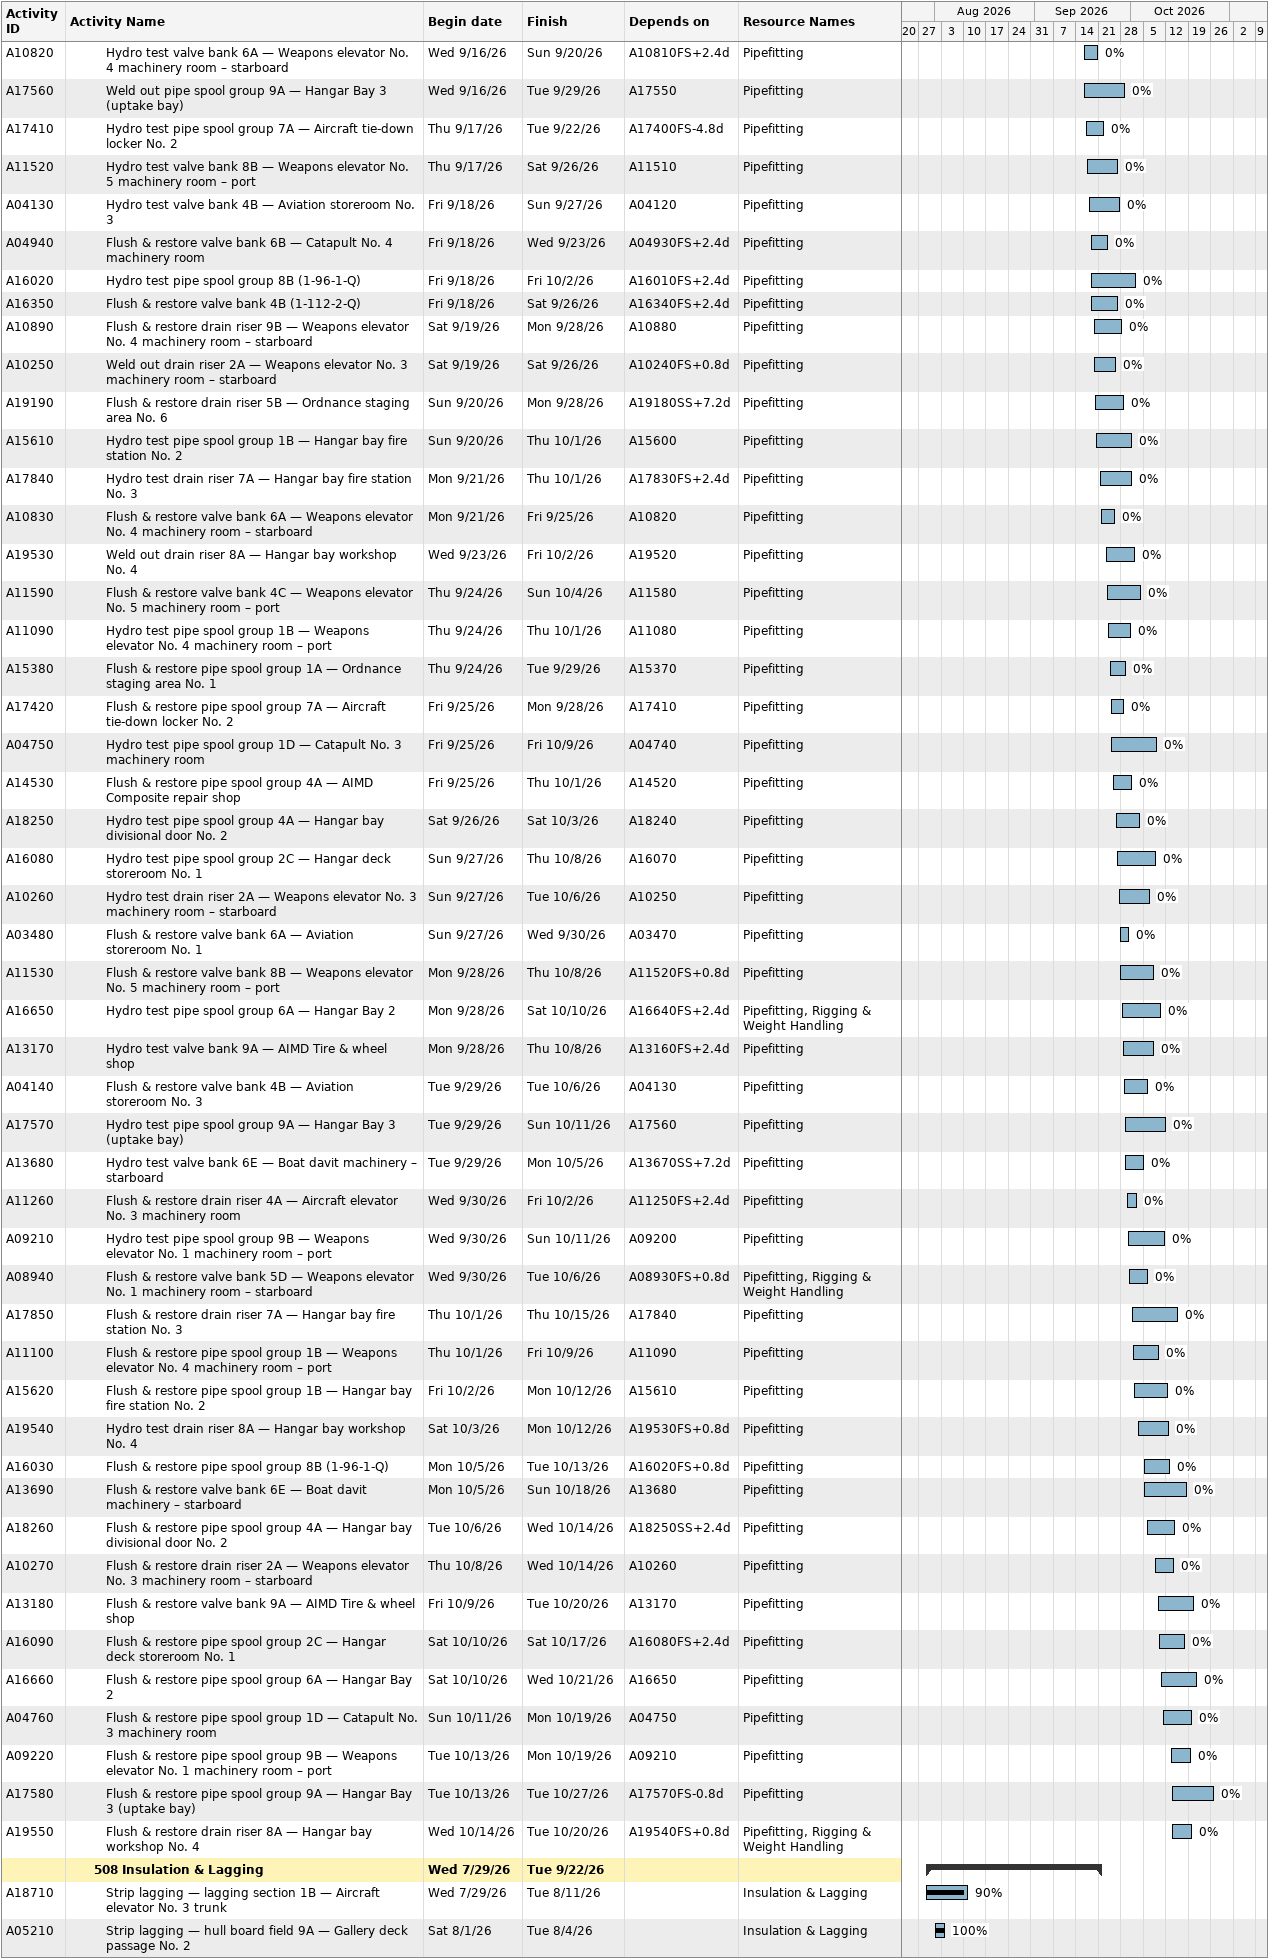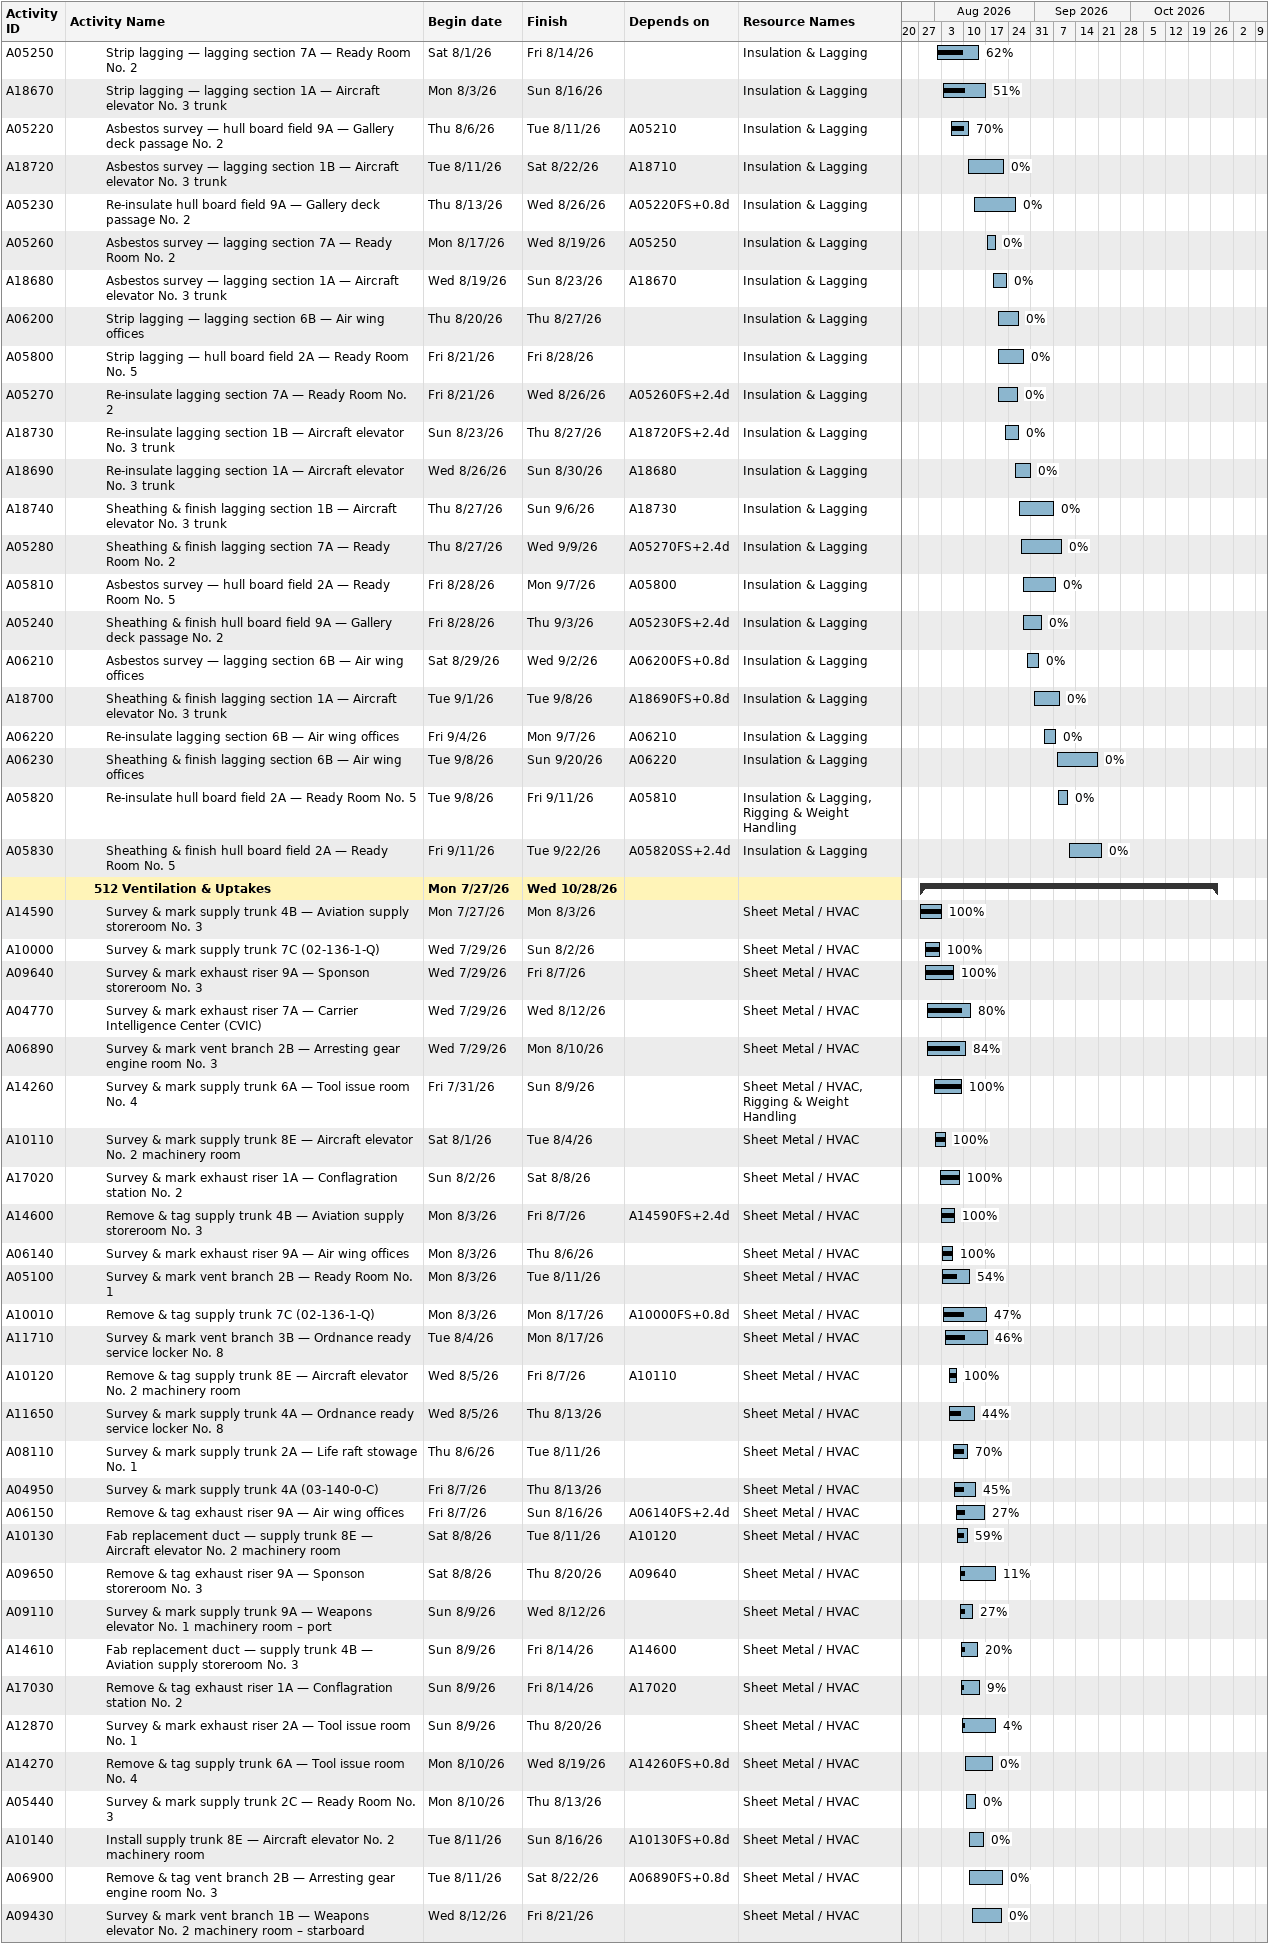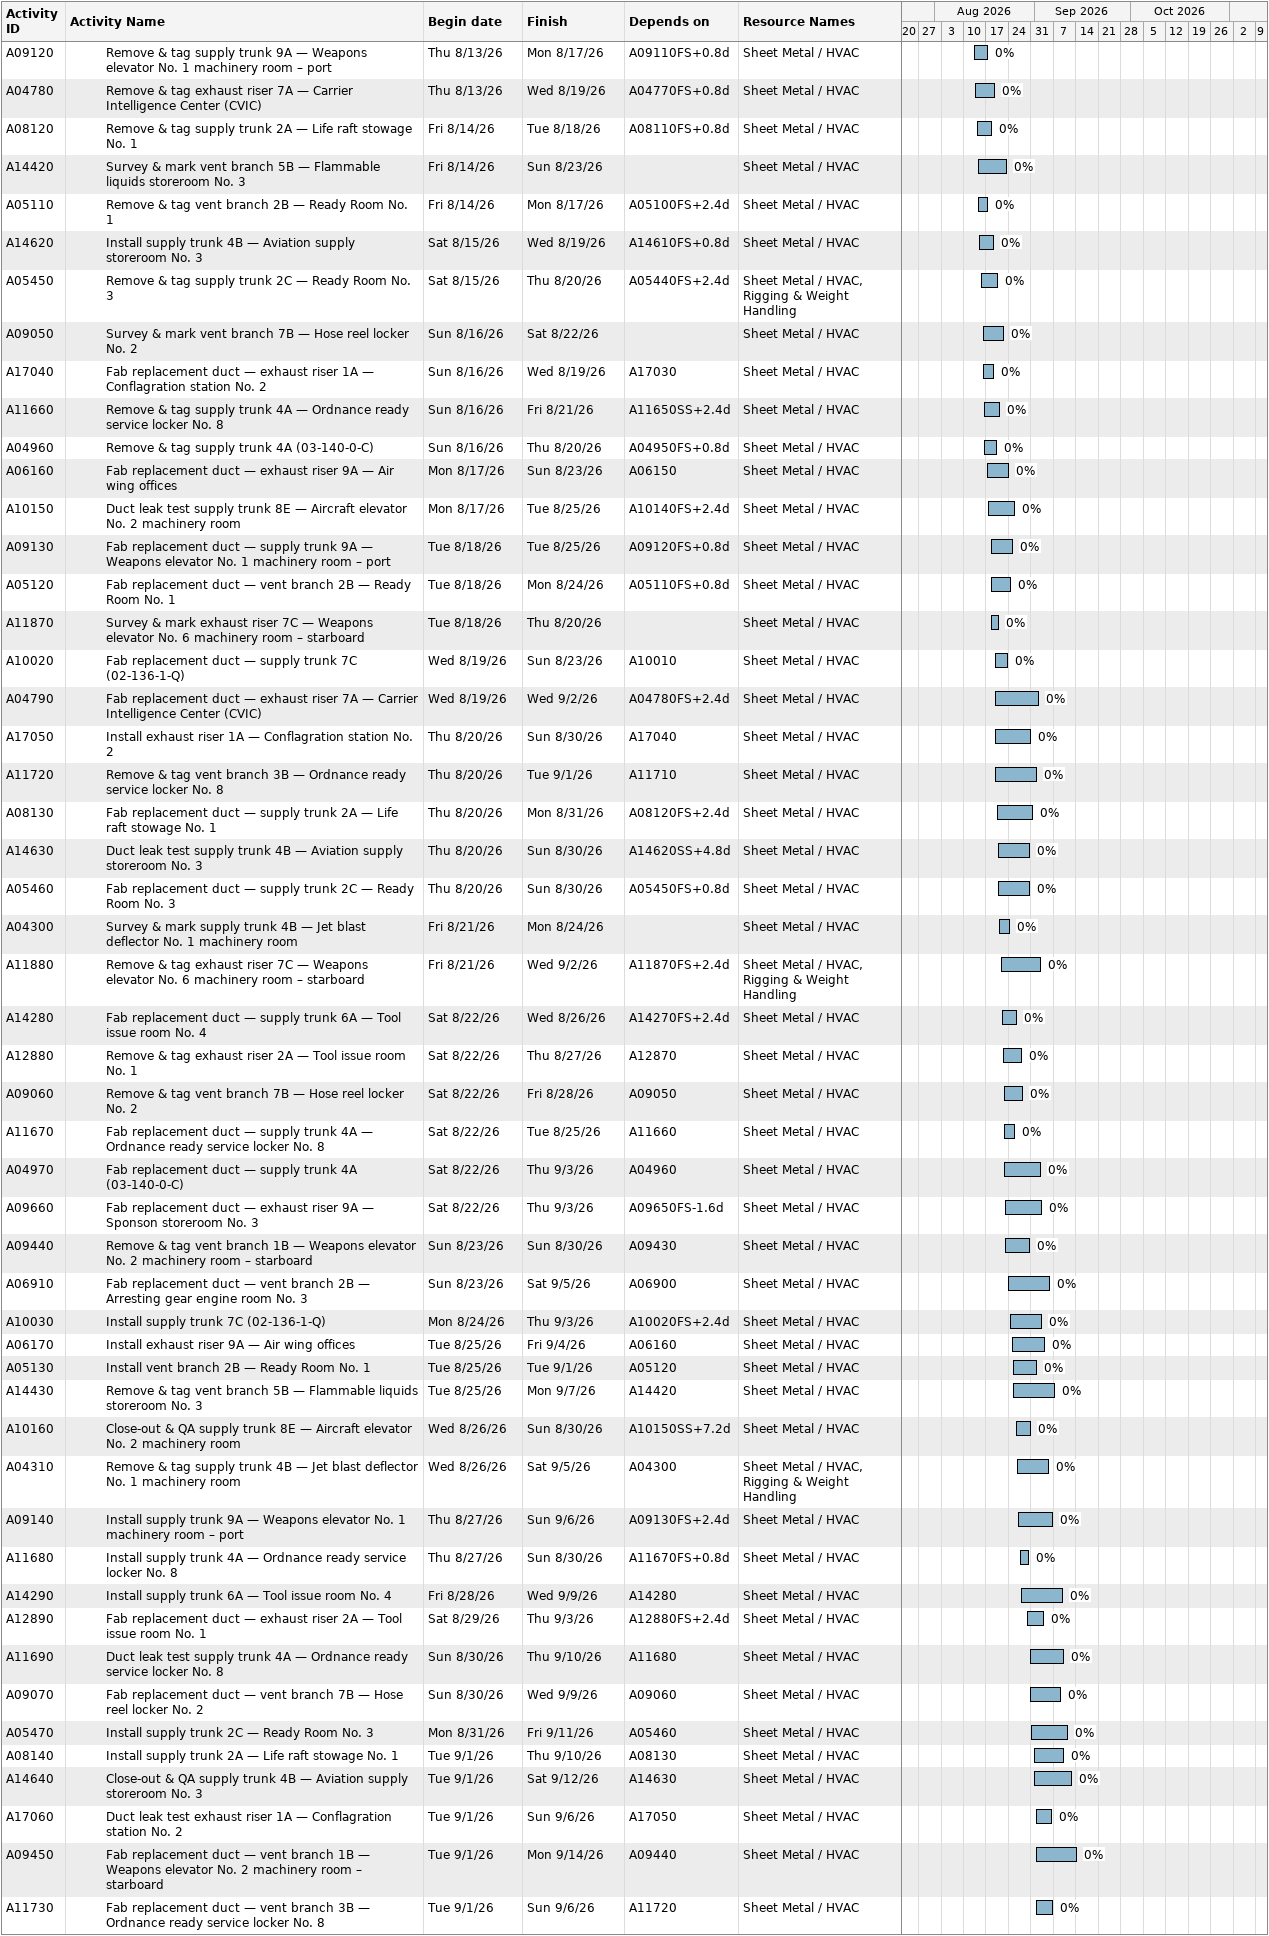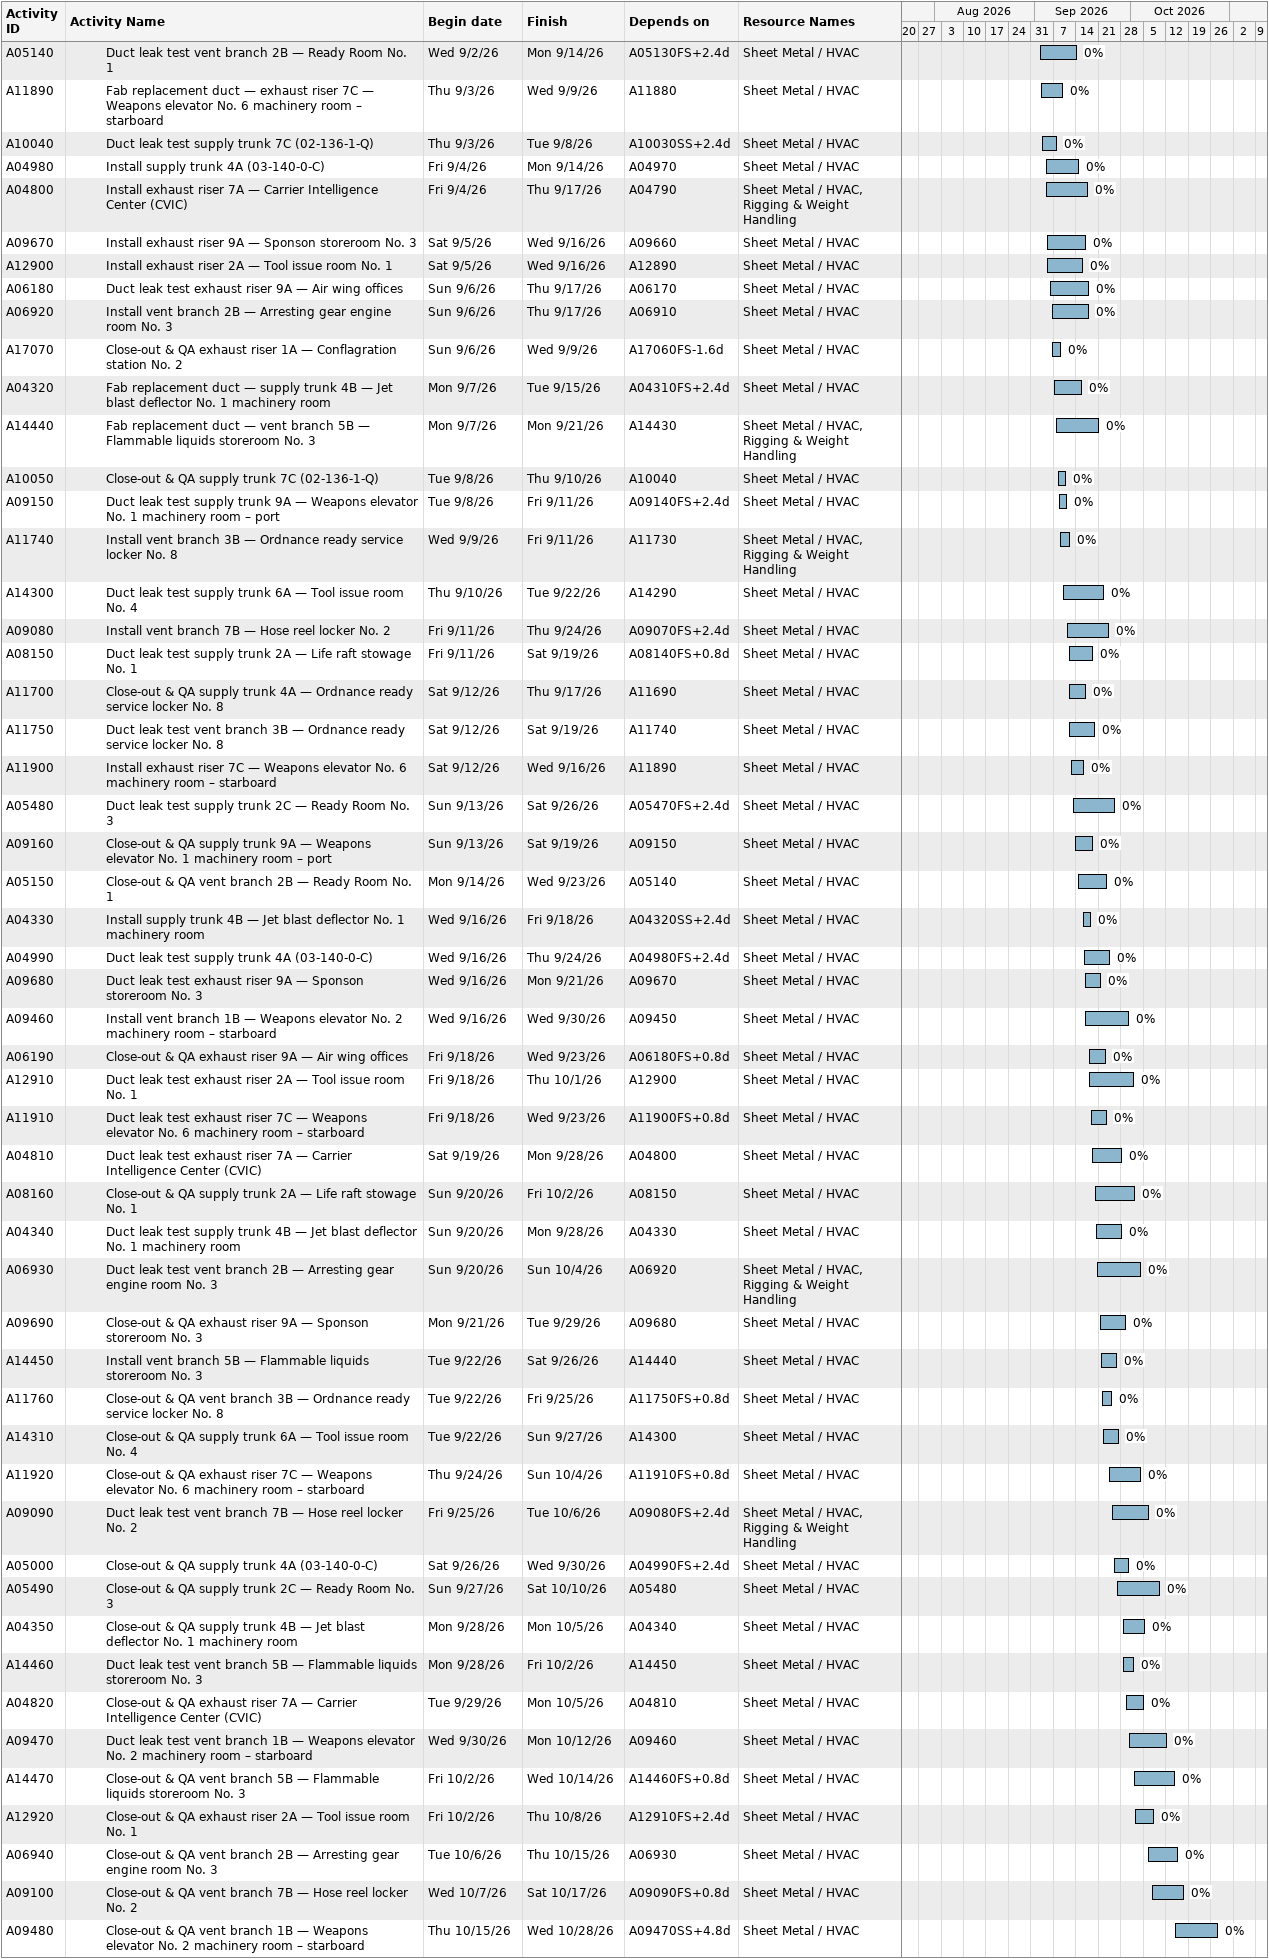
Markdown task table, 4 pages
| ID | Level | Task | Start | Finish | Predecessors | Resources | % complete |
|---|---|---|---|---|---|---|---|
| A10820 | 4 | Hydro test valve bank 6A — Weapons elevator No. 4 machinery room – starboard | 2026-09-16 | 2026-09-20 | A10810FS+2.4d | Pipefitting | 0 |
| A17560 | 4 | Weld out pipe spool group 9A — Hangar Bay 3 (uptake bay) | 2026-09-16 | 2026-09-29 | A17550 | Pipefitting | 0 |
| A17410 | 4 | Hydro test pipe spool group 7A — Aircraft tie-down locker No. 2 | 2026-09-17 | 2026-09-22 | A17400FS-4.8d | Pipefitting | 0 |
| A11520 | 4 | Hydro test valve bank 8B — Weapons elevator No. 5 machinery room – port | 2026-09-17 | 2026-09-26 | A11510 | Pipefitting | 0 |
| A04130 | 4 | Hydro test valve bank 4B — Aviation storeroom No. 3 | 2026-09-18 | 2026-09-27 | A04120 | Pipefitting | 0 |
| A04940 | 4 | Flush & restore valve bank 6B — Catapult No. 4 machinery room | 2026-09-18 | 2026-09-23 | A04930FS+2.4d | Pipefitting | 0 |
| A16020 | 4 | Hydro test pipe spool group 8B (1-96-1-Q) | 2026-09-18 | 2026-10-02 | A16010FS+2.4d | Pipefitting | 0 |
| A16350 | 4 | Flush & restore valve bank 4B (1-112-2-Q) | 2026-09-18 | 2026-09-26 | A16340FS+2.4d | Pipefitting | 0 |
| A10890 | 4 | Flush & restore drain riser 9B — Weapons elevator No. 4 machinery room – starboard | 2026-09-19 | 2026-09-28 | A10880 | Pipefitting | 0 |
| A10250 | 4 | Weld out drain riser 2A — Weapons elevator No. 3 machinery room – starboard | 2026-09-19 | 2026-09-26 | A10240FS+0.8d | Pipefitting | 0 |
| A19190 | 4 | Flush & restore drain riser 5B — Ordnance staging area No. 6 | 2026-09-20 | 2026-09-28 | A19180SS+7.2d | Pipefitting | 0 |
| A15610 | 4 | Hydro test pipe spool group 1B — Hangar bay fire station No. 2 | 2026-09-20 | 2026-10-01 | A15600 | Pipefitting | 0 |
| A17840 | 4 | Hydro test drain riser 7A — Hangar bay fire station No. 3 | 2026-09-21 | 2026-10-01 | A17830FS+2.4d | Pipefitting | 0 |
| A10830 | 4 | Flush & restore valve bank 6A — Weapons elevator No. 4 machinery room – starboard | 2026-09-21 | 2026-09-25 | A10820 | Pipefitting | 0 |
| A19530 | 4 | Weld out drain riser 8A — Hangar bay workshop No. 4 | 2026-09-23 | 2026-10-02 | A19520 | Pipefitting | 0 |
| A11590 | 4 | Flush & restore valve bank 4C — Weapons elevator No. 5 machinery room – port | 2026-09-24 | 2026-10-04 | A11580 | Pipefitting | 0 |
| A11090 | 4 | Hydro test pipe spool group 1B — Weapons elevator No. 4 machinery room – port | 2026-09-24 | 2026-10-01 | A11080 | Pipefitting | 0 |
| A15380 | 4 | Flush & restore pipe spool group 1A — Ordnance staging area No. 1 | 2026-09-24 | 2026-09-29 | A15370 | Pipefitting | 0 |
| A17420 | 4 | Flush & restore pipe spool group 7A — Aircraft tie-down locker No. 2 | 2026-09-25 | 2026-09-28 | A17410 | Pipefitting | 0 |
| A04750 | 4 | Hydro test pipe spool group 1D — Catapult No. 3 machinery room | 2026-09-25 | 2026-10-09 | A04740 | Pipefitting | 0 |
| A14530 | 4 | Flush & restore pipe spool group 4A — AIMD Composite repair shop | 2026-09-25 | 2026-10-01 | A14520 | Pipefitting | 0 |
| A18250 | 4 | Hydro test pipe spool group 4A — Hangar bay divisional door No. 2 | 2026-09-26 | 2026-10-03 | A18240 | Pipefitting | 0 |
| A16080 | 4 | Hydro test pipe spool group 2C — Hangar deck storeroom No. 1 | 2026-09-27 | 2026-10-08 | A16070 | Pipefitting | 0 |
| A10260 | 4 | Hydro test drain riser 2A — Weapons elevator No. 3 machinery room – starboard | 2026-09-27 | 2026-10-06 | A10250 | Pipefitting | 0 |
| A03480 | 4 | Flush & restore valve bank 6A — Aviation storeroom No. 1 | 2026-09-27 | 2026-09-30 | A03470 | Pipefitting | 0 |
| A11530 | 4 | Flush & restore valve bank 8B — Weapons elevator No. 5 machinery room – port | 2026-09-28 | 2026-10-08 | A11520FS+0.8d | Pipefitting | 0 |
| A16650 | 4 | Hydro test pipe spool group 6A — Hangar Bay 2 | 2026-09-28 | 2026-10-10 | A16640FS+2.4d | Pipefitting, Rigging & Weight Handling | 0 |
| A13170 | 4 | Hydro test valve bank 9A — AIMD Tire & wheel shop | 2026-09-28 | 2026-10-08 | A13160FS+2.4d | Pipefitting | 0 |
| A04140 | 4 | Flush & restore valve bank 4B — Aviation storeroom No. 3 | 2026-09-29 | 2026-10-06 | A04130 | Pipefitting | 0 |
| A17570 | 4 | Hydro test pipe spool group 9A — Hangar Bay 3 (uptake bay) | 2026-09-29 | 2026-10-11 | A17560 | Pipefitting | 0 |
| A13680 | 4 | Hydro test valve bank 6E — Boat davit machinery – starboard | 2026-09-29 | 2026-10-05 | A13670SS+7.2d | Pipefitting | 0 |
| A11260 | 4 | Flush & restore drain riser 4A — Aircraft elevator No. 3 machinery room | 2026-09-30 | 2026-10-02 | A11250FS+2.4d | Pipefitting | 0 |
| A09210 | 4 | Hydro test pipe spool group 9B — Weapons elevator No. 1 machinery room – port | 2026-09-30 | 2026-10-11 | A09200 | Pipefitting | 0 |
| A08940 | 4 | Flush & restore valve bank 5D — Weapons elevator No. 1 machinery room – starboard | 2026-09-30 | 2026-10-06 | A08930FS+0.8d | Pipefitting, Rigging & Weight Handling | 0 |
| A17850 | 4 | Flush & restore drain riser 7A — Hangar bay fire station No. 3 | 2026-10-01 | 2026-10-15 | A17840 | Pipefitting | 0 |
| A11100 | 4 | Flush & restore pipe spool group 1B — Weapons elevator No. 4 machinery room – port | 2026-10-01 | 2026-10-09 | A11090 | Pipefitting | 0 |
| A15620 | 4 | Flush & restore pipe spool group 1B — Hangar bay fire station No. 2 | 2026-10-02 | 2026-10-12 | A15610 | Pipefitting | 0 |
| A19540 | 4 | Hydro test drain riser 8A — Hangar bay workshop No. 4 | 2026-10-03 | 2026-10-12 | A19530FS+0.8d | Pipefitting | 0 |
| A16030 | 4 | Flush & restore pipe spool group 8B (1-96-1-Q) | 2026-10-05 | 2026-10-13 | A16020FS+0.8d | Pipefitting | 0 |
| A13690 | 4 | Flush & restore valve bank 6E — Boat davit machinery – starboard | 2026-10-05 | 2026-10-18 | A13680 | Pipefitting | 0 |
| A18260 | 4 | Flush & restore pipe spool group 4A — Hangar bay divisional door No. 2 | 2026-10-06 | 2026-10-14 | A18250SS+2.4d | Pipefitting | 0 |
| A10270 | 4 | Flush & restore drain riser 2A — Weapons elevator No. 3 machinery room – starboard | 2026-10-08 | 2026-10-14 | A10260 | Pipefitting | 0 |
| A13180 | 4 | Flush & restore valve bank 9A — AIMD Tire & wheel shop | 2026-10-09 | 2026-10-20 | A13170 | Pipefitting | 0 |
| A16090 | 4 | Flush & restore pipe spool group 2C — Hangar deck storeroom No. 1 | 2026-10-10 | 2026-10-17 | A16080FS+2.4d | Pipefitting | 0 |
| A16660 | 4 | Flush & restore pipe spool group 6A — Hangar Bay 2 | 2026-10-10 | 2026-10-21 | A16650 | Pipefitting | 0 |
| A04760 | 4 | Flush & restore pipe spool group 1D — Catapult No. 3 machinery room | 2026-10-11 | 2026-10-19 | A04750 | Pipefitting | 0 |
| A09220 | 4 | Flush & restore pipe spool group 9B — Weapons elevator No. 1 machinery room – port | 2026-10-13 | 2026-10-19 | A09210 | Pipefitting | 0 |
| A17580 | 4 | Flush & restore pipe spool group 9A — Hangar Bay 3 (uptake bay) | 2026-10-13 | 2026-10-27 | A17570FS-0.8d | Pipefitting | 0 |
| A19550 | 4 | Flush & restore drain riser 8A — Hangar bay workshop No. 4 | 2026-10-14 | 2026-10-20 | A19540FS+0.8d | Pipefitting, Rigging & Weight Handling | 0 |
|  | 3 | **508 Insulation & Lagging** | 2026-07-29 | 2026-09-22 |  |  |  |
| A18710 | 4 | Strip lagging — lagging section 1B — Aircraft elevator No. 3 trunk | 2026-07-29 | 2026-08-11 |  | Insulation & Lagging | 90 |
| A05210 | 4 | Strip lagging — hull board field 9A — Gallery deck passage No. 2 | 2026-08-01 | 2026-08-04 |  | Insulation & Lagging | 100 |
| A05250 | 4 | Strip lagging — lagging section 7A — Ready Room No. 2 | 2026-08-01 | 2026-08-14 |  | Insulation & Lagging | 62 |
| A18670 | 4 | Strip lagging — lagging section 1A — Aircraft elevator No. 3 trunk | 2026-08-03 | 2026-08-16 |  | Insulation & Lagging | 51 |
| A05220 | 4 | Asbestos survey — hull board field 9A — Gallery deck passage No. 2 | 2026-08-06 | 2026-08-11 | A05210 | Insulation & Lagging | 70 |
| A18720 | 4 | Asbestos survey — lagging section 1B — Aircraft elevator No. 3 trunk | 2026-08-11 | 2026-08-22 | A18710 | Insulation & Lagging | 0 |
| A05230 | 4 | Re-insulate hull board field 9A — Gallery deck passage No. 2 | 2026-08-13 | 2026-08-26 | A05220FS+0.8d | Insulation & Lagging | 0 |
| A05260 | 4 | Asbestos survey — lagging section 7A — Ready Room No. 2 | 2026-08-17 | 2026-08-19 | A05250 | Insulation & Lagging | 0 |
| A18680 | 4 | Asbestos survey — lagging section 1A — Aircraft elevator No. 3 trunk | 2026-08-19 | 2026-08-23 | A18670 | Insulation & Lagging | 0 |
| A06200 | 4 | Strip lagging — lagging section 6B — Air wing offices | 2026-08-20 | 2026-08-27 |  | Insulation & Lagging | 0 |
| A05800 | 4 | Strip lagging — hull board field 2A — Ready Room No. 5 | 2026-08-21 | 2026-08-28 |  | Insulation & Lagging | 0 |
| A05270 | 4 | Re-insulate lagging section 7A — Ready Room No. 2 | 2026-08-21 | 2026-08-26 | A05260FS+2.4d | Insulation & Lagging | 0 |
| A18730 | 4 | Re-insulate lagging section 1B — Aircraft elevator No. 3 trunk | 2026-08-23 | 2026-08-27 | A18720FS+2.4d | Insulation & Lagging | 0 |
| A18690 | 4 | Re-insulate lagging section 1A — Aircraft elevator No. 3 trunk | 2026-08-26 | 2026-08-30 | A18680 | Insulation & Lagging | 0 |
| A18740 | 4 | Sheathing & finish lagging section 1B — Aircraft elevator No. 3 trunk | 2026-08-27 | 2026-09-06 | A18730 | Insulation & Lagging | 0 |
| A05280 | 4 | Sheathing & finish lagging section 7A — Ready Room No. 2 | 2026-08-27 | 2026-09-09 | A05270FS+2.4d | Insulation & Lagging | 0 |
| A05810 | 4 | Asbestos survey — hull board field 2A — Ready Room No. 5 | 2026-08-28 | 2026-09-07 | A05800 | Insulation & Lagging | 0 |
| A05240 | 4 | Sheathing & finish hull board field 9A — Gallery deck passage No. 2 | 2026-08-28 | 2026-09-03 | A05230FS+2.4d | Insulation & Lagging | 0 |
| A06210 | 4 | Asbestos survey — lagging section 6B — Air wing offices | 2026-08-29 | 2026-09-02 | A06200FS+0.8d | Insulation & Lagging | 0 |
| A18700 | 4 | Sheathing & finish lagging section 1A — Aircraft elevator No. 3 trunk | 2026-09-01 | 2026-09-08 | A18690FS+0.8d | Insulation & Lagging | 0 |
| A06220 | 4 | Re-insulate lagging section 6B — Air wing offices | 2026-09-04 | 2026-09-07 | A06210 | Insulation & Lagging | 0 |
| A06230 | 4 | Sheathing & finish lagging section 6B — Air wing offices | 2026-09-08 | 2026-09-20 | A06220 | Insulation & Lagging | 0 |
| A05820 | 4 | Re-insulate hull board field 2A — Ready Room No. 5 | 2026-09-08 | 2026-09-11 | A05810 | Insulation & Lagging, Rigging & Weight Handling | 0 |
| A05830 | 4 | Sheathing & finish hull board field 2A — Ready Room No. 5 | 2026-09-11 | 2026-09-22 | A05820SS+2.4d | Insulation & Lagging | 0 |
|  | 3 | **512 Ventilation & Uptakes** | 2026-07-27 | 2026-10-28 |  |  |  |
| A14590 | 4 | Survey & mark supply trunk 4B — Aviation supply storeroom No. 3 | 2026-07-27 | 2026-08-03 |  | Sheet Metal / HVAC | 100 |
| A10000 | 4 | Survey & mark supply trunk 7C (02-136-1-Q) | 2026-07-29 | 2026-08-02 |  | Sheet Metal / HVAC | 100 |
| A09640 | 4 | Survey & mark exhaust riser 9A — Sponson storeroom No. 3 | 2026-07-29 | 2026-08-07 |  | Sheet Metal / HVAC | 100 |
| A04770 | 4 | Survey & mark exhaust riser 7A — Carrier Intelligence Center (CVIC) | 2026-07-29 | 2026-08-12 |  | Sheet Metal / HVAC | 80 |
| A06890 | 4 | Survey & mark vent branch 2B — Arresting gear engine room No. 3 | 2026-07-29 | 2026-08-10 |  | Sheet Metal / HVAC | 84 |
| A14260 | 4 | Survey & mark supply trunk 6A — Tool issue room No. 4 | 2026-07-31 | 2026-08-09 |  | Sheet Metal / HVAC, Rigging & Weight Handling | 100 |
| A10110 | 4 | Survey & mark supply trunk 8E — Aircraft elevator No. 2 machinery room | 2026-08-01 | 2026-08-04 |  | Sheet Metal / HVAC | 100 |
| A17020 | 4 | Survey & mark exhaust riser 1A — Conflagration station No. 2 | 2026-08-02 | 2026-08-08 |  | Sheet Metal / HVAC | 100 |
| A14600 | 4 | Remove & tag supply trunk 4B — Aviation supply storeroom No. 3 | 2026-08-03 | 2026-08-07 | A14590FS+2.4d | Sheet Metal / HVAC | 100 |
| A06140 | 4 | Survey & mark exhaust riser 9A — Air wing offices | 2026-08-03 | 2026-08-06 |  | Sheet Metal / HVAC | 100 |
| A05100 | 4 | Survey & mark vent branch 2B — Ready Room No. 1 | 2026-08-03 | 2026-08-11 |  | Sheet Metal / HVAC | 54 |
| A10010 | 4 | Remove & tag supply trunk 7C (02-136-1-Q) | 2026-08-03 | 2026-08-17 | A10000FS+0.8d | Sheet Metal / HVAC | 47 |
| A11710 | 4 | Survey & mark vent branch 3B — Ordnance ready service locker No. 8 | 2026-08-04 | 2026-08-17 |  | Sheet Metal / HVAC | 46 |
| A10120 | 4 | Remove & tag supply trunk 8E — Aircraft elevator No. 2 machinery room | 2026-08-05 | 2026-08-07 | A10110 | Sheet Metal / HVAC | 100 |
| A11650 | 4 | Survey & mark supply trunk 4A — Ordnance ready service locker No. 8 | 2026-08-05 | 2026-08-13 |  | Sheet Metal / HVAC | 44 |
| A08110 | 4 | Survey & mark supply trunk 2A — Life raft stowage No. 1 | 2026-08-06 | 2026-08-11 |  | Sheet Metal / HVAC | 70 |
| A04950 | 4 | Survey & mark supply trunk 4A (03-140-0-C) | 2026-08-07 | 2026-08-13 |  | Sheet Metal / HVAC | 45 |
| A06150 | 4 | Remove & tag exhaust riser 9A — Air wing offices | 2026-08-07 | 2026-08-16 | A06140FS+2.4d | Sheet Metal / HVAC | 27 |
| A10130 | 4 | Fab replacement duct — supply trunk 8E — Aircraft elevator No. 2 machinery room | 2026-08-08 | 2026-08-11 | A10120 | Sheet Metal / HVAC | 59 |
| A09650 | 4 | Remove & tag exhaust riser 9A — Sponson storeroom No. 3 | 2026-08-08 | 2026-08-20 | A09640 | Sheet Metal / HVAC | 11 |
| A09110 | 4 | Survey & mark supply trunk 9A — Weapons elevator No. 1 machinery room – port | 2026-08-09 | 2026-08-12 |  | Sheet Metal / HVAC | 27 |
| A14610 | 4 | Fab replacement duct — supply trunk 4B — Aviation supply storeroom No. 3 | 2026-08-09 | 2026-08-14 | A14600 | Sheet Metal / HVAC | 20 |
| A17030 | 4 | Remove & tag exhaust riser 1A — Conflagration station No. 2 | 2026-08-09 | 2026-08-14 | A17020 | Sheet Metal / HVAC | 9 |
| A12870 | 4 | Survey & mark exhaust riser 2A — Tool issue room No. 1 | 2026-08-09 | 2026-08-20 |  | Sheet Metal / HVAC | 4 |
| A14270 | 4 | Remove & tag supply trunk 6A — Tool issue room No. 4 | 2026-08-10 | 2026-08-19 | A14260FS+0.8d | Sheet Metal / HVAC | 0 |
| A05440 | 4 | Survey & mark supply trunk 2C — Ready Room No. 3 | 2026-08-10 | 2026-08-13 |  | Sheet Metal / HVAC | 0 |
| A10140 | 4 | Install supply trunk 8E — Aircraft elevator No. 2 machinery room | 2026-08-11 | 2026-08-16 | A10130FS+0.8d | Sheet Metal / HVAC | 0 |
| A06900 | 4 | Remove & tag vent branch 2B — Arresting gear engine room No. 3 | 2026-08-11 | 2026-08-22 | A06890FS+0.8d | Sheet Metal / HVAC | 0 |
| A09430 | 4 | Survey & mark vent branch 1B — Weapons elevator No. 2 machinery room – starboard | 2026-08-12 | 2026-08-21 |  | Sheet Metal / HVAC | 0 |
| A09120 | 4 | Remove & tag supply trunk 9A — Weapons elevator No. 1 machinery room – port | 2026-08-13 | 2026-08-17 | A09110FS+0.8d | Sheet Metal / HVAC | 0 |
| A04780 | 4 | Remove & tag exhaust riser 7A — Carrier Intelligence Center (CVIC) | 2026-08-13 | 2026-08-19 | A04770FS+0.8d | Sheet Metal / HVAC | 0 |
| A08120 | 4 | Remove & tag supply trunk 2A — Life raft stowage No. 1 | 2026-08-14 | 2026-08-18 | A08110FS+0.8d | Sheet Metal / HVAC | 0 |
| A14420 | 4 | Survey & mark vent branch 5B — Flammable liquids storeroom No. 3 | 2026-08-14 | 2026-08-23 |  | Sheet Metal / HVAC | 0 |
| A05110 | 4 | Remove & tag vent branch 2B — Ready Room No. 1 | 2026-08-14 | 2026-08-17 | A05100FS+2.4d | Sheet Metal / HVAC | 0 |
| A14620 | 4 | Install supply trunk 4B — Aviation supply storeroom No. 3 | 2026-08-15 | 2026-08-19 | A14610FS+0.8d | Sheet Metal / HVAC | 0 |
| A05450 | 4 | Remove & tag supply trunk 2C — Ready Room No. 3 | 2026-08-15 | 2026-08-20 | A05440FS+2.4d | Sheet Metal / HVAC, Rigging & Weight Handling | 0 |
| A09050 | 4 | Survey & mark vent branch 7B — Hose reel locker No. 2 | 2026-08-16 | 2026-08-22 |  | Sheet Metal / HVAC | 0 |
| A17040 | 4 | Fab replacement duct — exhaust riser 1A — Conflagration station No. 2 | 2026-08-16 | 2026-08-19 | A17030 | Sheet Metal / HVAC | 0 |
| A11660 | 4 | Remove & tag supply trunk 4A — Ordnance ready service locker No. 8 | 2026-08-16 | 2026-08-21 | A11650SS+2.4d | Sheet Metal / HVAC | 0 |
| A04960 | 4 | Remove & tag supply trunk 4A (03-140-0-C) | 2026-08-16 | 2026-08-20 | A04950FS+0.8d | Sheet Metal / HVAC | 0 |
| A06160 | 4 | Fab replacement duct — exhaust riser 9A — Air wing offices | 2026-08-17 | 2026-08-23 | A06150 | Sheet Metal / HVAC | 0 |
| A10150 | 4 | Duct leak test supply trunk 8E — Aircraft elevator No. 2 machinery room | 2026-08-17 | 2026-08-25 | A10140FS+2.4d | Sheet Metal / HVAC | 0 |
| A09130 | 4 | Fab replacement duct — supply trunk 9A — Weapons elevator No. 1 machinery room – port | 2026-08-18 | 2026-08-25 | A09120FS+0.8d | Sheet Metal / HVAC | 0 |
| A05120 | 4 | Fab replacement duct — vent branch 2B — Ready Room No. 1 | 2026-08-18 | 2026-08-24 | A05110FS+0.8d | Sheet Metal / HVAC | 0 |
| A11870 | 4 | Survey & mark exhaust riser 7C — Weapons elevator No. 6 machinery room – starboard | 2026-08-18 | 2026-08-20 |  | Sheet Metal / HVAC | 0 |
| A10020 | 4 | Fab replacement duct — supply trunk 7C (02-136-1-Q) | 2026-08-19 | 2026-08-23 | A10010 | Sheet Metal / HVAC | 0 |
| A04790 | 4 | Fab replacement duct — exhaust riser 7A — Carrier Intelligence Center (CVIC) | 2026-08-19 | 2026-09-02 | A04780FS+2.4d | Sheet Metal / HVAC | 0 |
| A17050 | 4 | Install exhaust riser 1A — Conflagration station No. 2 | 2026-08-20 | 2026-08-30 | A17040 | Sheet Metal / HVAC | 0 |
| A11720 | 4 | Remove & tag vent branch 3B — Ordnance ready service locker No. 8 | 2026-08-20 | 2026-09-01 | A11710 | Sheet Metal / HVAC | 0 |
| A08130 | 4 | Fab replacement duct — supply trunk 2A — Life raft stowage No. 1 | 2026-08-20 | 2026-08-31 | A08120FS+2.4d | Sheet Metal / HVAC | 0 |
| A14630 | 4 | Duct leak test supply trunk 4B — Aviation supply storeroom No. 3 | 2026-08-20 | 2026-08-30 | A14620SS+4.8d | Sheet Metal / HVAC | 0 |
| A05460 | 4 | Fab replacement duct — supply trunk 2C — Ready Room No. 3 | 2026-08-20 | 2026-08-30 | A05450FS+0.8d | Sheet Metal / HVAC | 0 |
| A04300 | 4 | Survey & mark supply trunk 4B — Jet blast deflector No. 1 machinery room | 2026-08-21 | 2026-08-24 |  | Sheet Metal / HVAC | 0 |
| A11880 | 4 | Remove & tag exhaust riser 7C — Weapons elevator No. 6 machinery room – starboard | 2026-08-21 | 2026-09-02 | A11870FS+2.4d | Sheet Metal / HVAC, Rigging & Weight Handling | 0 |
| A14280 | 4 | Fab replacement duct — supply trunk 6A — Tool issue room No. 4 | 2026-08-22 | 2026-08-26 | A14270FS+2.4d | Sheet Metal / HVAC | 0 |
| A12880 | 4 | Remove & tag exhaust riser 2A — Tool issue room No. 1 | 2026-08-22 | 2026-08-27 | A12870 | Sheet Metal / HVAC | 0 |
| A09060 | 4 | Remove & tag vent branch 7B — Hose reel locker No. 2 | 2026-08-22 | 2026-08-28 | A09050 | Sheet Metal / HVAC | 0 |
| A11670 | 4 | Fab replacement duct — supply trunk 4A — Ordnance ready service locker No. 8 | 2026-08-22 | 2026-08-25 | A11660 | Sheet Metal / HVAC | 0 |
| A04970 | 4 | Fab replacement duct — supply trunk 4A (03-140-0-C) | 2026-08-22 | 2026-09-03 | A04960 | Sheet Metal / HVAC | 0 |
| A09660 | 4 | Fab replacement duct — exhaust riser 9A — Sponson storeroom No. 3 | 2026-08-22 | 2026-09-03 | A09650FS-1.6d | Sheet Metal / HVAC | 0 |
| A09440 | 4 | Remove & tag vent branch 1B — Weapons elevator No. 2 machinery room – starboard | 2026-08-23 | 2026-08-30 | A09430 | Sheet Metal / HVAC | 0 |
| A06910 | 4 | Fab replacement duct — vent branch 2B — Arresting gear engine room No. 3 | 2026-08-23 | 2026-09-05 | A06900 | Sheet Metal / HVAC | 0 |
| A10030 | 4 | Install supply trunk 7C (02-136-1-Q) | 2026-08-24 | 2026-09-03 | A10020FS+2.4d | Sheet Metal / HVAC | 0 |
| A06170 | 4 | Install exhaust riser 9A — Air wing offices | 2026-08-25 | 2026-09-04 | A06160 | Sheet Metal / HVAC | 0 |
| A05130 | 4 | Install vent branch 2B — Ready Room No. 1 | 2026-08-25 | 2026-09-01 | A05120 | Sheet Metal / HVAC | 0 |
| A14430 | 4 | Remove & tag vent branch 5B — Flammable liquids storeroom No. 3 | 2026-08-25 | 2026-09-07 | A14420 | Sheet Metal / HVAC | 0 |
| A10160 | 4 | Close-out & QA supply trunk 8E — Aircraft elevator No. 2 machinery room | 2026-08-26 | 2026-08-30 | A10150SS+7.2d | Sheet Metal / HVAC | 0 |
| A04310 | 4 | Remove & tag supply trunk 4B — Jet blast deflector No. 1 machinery room | 2026-08-26 | 2026-09-05 | A04300 | Sheet Metal / HVAC, Rigging & Weight Handling | 0 |
| A09140 | 4 | Install supply trunk 9A — Weapons elevator No. 1 machinery room – port | 2026-08-27 | 2026-09-06 | A09130FS+2.4d | Sheet Metal / HVAC | 0 |
| A11680 | 4 | Install supply trunk 4A — Ordnance ready service locker No. 8 | 2026-08-27 | 2026-08-30 | A11670FS+0.8d | Sheet Metal / HVAC | 0 |
| A14290 | 4 | Install supply trunk 6A — Tool issue room No. 4 | 2026-08-28 | 2026-09-09 | A14280 | Sheet Metal / HVAC | 0 |
| A12890 | 4 | Fab replacement duct — exhaust riser 2A — Tool issue room No. 1 | 2026-08-29 | 2026-09-03 | A12880FS+2.4d | Sheet Metal / HVAC | 0 |
| A11690 | 4 | Duct leak test supply trunk 4A — Ordnance ready service locker No. 8 | 2026-08-30 | 2026-09-10 | A11680 | Sheet Metal / HVAC | 0 |
| A09070 | 4 | Fab replacement duct — vent branch 7B — Hose reel locker No. 2 | 2026-08-30 | 2026-09-09 | A09060 | Sheet Metal / HVAC | 0 |
| A05470 | 4 | Install supply trunk 2C — Ready Room No. 3 | 2026-08-31 | 2026-09-11 | A05460 | Sheet Metal / HVAC | 0 |
| A08140 | 4 | Install supply trunk 2A — Life raft stowage No. 1 | 2026-09-01 | 2026-09-10 | A08130 | Sheet Metal / HVAC | 0 |
| A14640 | 4 | Close-out & QA supply trunk 4B — Aviation supply storeroom No. 3 | 2026-09-01 | 2026-09-12 | A14630 | Sheet Metal / HVAC | 0 |
| A17060 | 4 | Duct leak test exhaust riser 1A — Conflagration station No. 2 | 2026-09-01 | 2026-09-06 | A17050 | Sheet Metal / HVAC | 0 |
| A09450 | 4 | Fab replacement duct — vent branch 1B — Weapons elevator No. 2 machinery room – starboard | 2026-09-01 | 2026-09-14 | A09440 | Sheet Metal / HVAC | 0 |
| A11730 | 4 | Fab replacement duct — vent branch 3B — Ordnance ready service locker No. 8 | 2026-09-01 | 2026-09-06 | A11720 | Sheet Metal / HVAC | 0 |
| A05140 | 4 | Duct leak test vent branch 2B — Ready Room No. 1 | 2026-09-02 | 2026-09-14 | A05130FS+2.4d | Sheet Metal / HVAC | 0 |
| A11890 | 4 | Fab replacement duct — exhaust riser 7C — Weapons elevator No. 6 machinery room – starboard | 2026-09-03 | 2026-09-09 | A11880 | Sheet Metal / HVAC | 0 |
| A10040 | 4 | Duct leak test supply trunk 7C (02-136-1-Q) | 2026-09-03 | 2026-09-08 | A10030SS+2.4d | Sheet Metal / HVAC | 0 |
| A04980 | 4 | Install supply trunk 4A (03-140-0-C) | 2026-09-04 | 2026-09-14 | A04970 | Sheet Metal / HVAC | 0 |
| A04800 | 4 | Install exhaust riser 7A — Carrier Intelligence Center (CVIC) | 2026-09-04 | 2026-09-17 | A04790 | Sheet Metal / HVAC, Rigging & Weight Handling | 0 |
| A09670 | 4 | Install exhaust riser 9A — Sponson storeroom No. 3 | 2026-09-05 | 2026-09-16 | A09660 | Sheet Metal / HVAC | 0 |
| A12900 | 4 | Install exhaust riser 2A — Tool issue room No. 1 | 2026-09-05 | 2026-09-16 | A12890 | Sheet Metal / HVAC | 0 |
| A06180 | 4 | Duct leak test exhaust riser 9A — Air wing offices | 2026-09-06 | 2026-09-17 | A06170 | Sheet Metal / HVAC | 0 |
| A06920 | 4 | Install vent branch 2B — Arresting gear engine room No. 3 | 2026-09-06 | 2026-09-17 | A06910 | Sheet Metal / HVAC | 0 |
| A17070 | 4 | Close-out & QA exhaust riser 1A — Conflagration station No. 2 | 2026-09-06 | 2026-09-09 | A17060FS-1.6d | Sheet Metal / HVAC | 0 |
| A04320 | 4 | Fab replacement duct — supply trunk 4B — Jet blast deflector No. 1 machinery room | 2026-09-07 | 2026-09-15 | A04310FS+2.4d | Sheet Metal / HVAC | 0 |
| A14440 | 4 | Fab replacement duct — vent branch 5B — Flammable liquids storeroom No. 3 | 2026-09-07 | 2026-09-21 | A14430 | Sheet Metal / HVAC, Rigging & Weight Handling | 0 |
| A10050 | 4 | Close-out & QA supply trunk 7C (02-136-1-Q) | 2026-09-08 | 2026-09-10 | A10040 | Sheet Metal / HVAC | 0 |
| A09150 | 4 | Duct leak test supply trunk 9A — Weapons elevator No. 1 machinery room – port | 2026-09-08 | 2026-09-11 | A09140FS+2.4d | Sheet Metal / HVAC | 0 |
| A11740 | 4 | Install vent branch 3B — Ordnance ready service locker No. 8 | 2026-09-09 | 2026-09-11 | A11730 | Sheet Metal / HVAC, Rigging & Weight Handling | 0 |
| A14300 | 4 | Duct leak test supply trunk 6A — Tool issue room No. 4 | 2026-09-10 | 2026-09-22 | A14290 | Sheet Metal / HVAC | 0 |
| A09080 | 4 | Install vent branch 7B — Hose reel locker No. 2 | 2026-09-11 | 2026-09-24 | A09070FS+2.4d | Sheet Metal / HVAC | 0 |
| A08150 | 4 | Duct leak test supply trunk 2A — Life raft stowage No. 1 | 2026-09-11 | 2026-09-19 | A08140FS+0.8d | Sheet Metal / HVAC | 0 |
| A11700 | 4 | Close-out & QA supply trunk 4A — Ordnance ready service locker No. 8 | 2026-09-12 | 2026-09-17 | A11690 | Sheet Metal / HVAC | 0 |
| A11750 | 4 | Duct leak test vent branch 3B — Ordnance ready service locker No. 8 | 2026-09-12 | 2026-09-19 | A11740 | Sheet Metal / HVAC | 0 |
| A11900 | 4 | Install exhaust riser 7C — Weapons elevator No. 6 machinery room – starboard | 2026-09-12 | 2026-09-16 | A11890 | Sheet Metal / HVAC | 0 |
| A05480 | 4 | Duct leak test supply trunk 2C — Ready Room No. 3 | 2026-09-13 | 2026-09-26 | A05470FS+2.4d | Sheet Metal / HVAC | 0 |
| A09160 | 4 | Close-out & QA supply trunk 9A — Weapons elevator No. 1 machinery room – port | 2026-09-13 | 2026-09-19 | A09150 | Sheet Metal / HVAC | 0 |
| A05150 | 4 | Close-out & QA vent branch 2B — Ready Room No. 1 | 2026-09-14 | 2026-09-23 | A05140 | Sheet Metal / HVAC | 0 |
| A04330 | 4 | Install supply trunk 4B — Jet blast deflector No. 1 machinery room | 2026-09-16 | 2026-09-18 | A04320SS+2.4d | Sheet Metal / HVAC | 0 |
| A04990 | 4 | Duct leak test supply trunk 4A (03-140-0-C) | 2026-09-16 | 2026-09-24 | A04980FS+2.4d | Sheet Metal / HVAC | 0 |
| A09680 | 4 | Duct leak test exhaust riser 9A — Sponson storeroom No. 3 | 2026-09-16 | 2026-09-21 | A09670 | Sheet Metal / HVAC | 0 |
| A09460 | 4 | Install vent branch 1B — Weapons elevator No. 2 machinery room – starboard | 2026-09-16 | 2026-09-30 | A09450 | Sheet Metal / HVAC | 0 |
| A06190 | 4 | Close-out & QA exhaust riser 9A — Air wing offices | 2026-09-18 | 2026-09-23 | A06180FS+0.8d | Sheet Metal / HVAC | 0 |
| A12910 | 4 | Duct leak test exhaust riser 2A — Tool issue room No. 1 | 2026-09-18 | 2026-10-01 | A12900 | Sheet Metal / HVAC | 0 |
| A11910 | 4 | Duct leak test exhaust riser 7C — Weapons elevator No. 6 machinery room – starboard | 2026-09-18 | 2026-09-23 | A11900FS+0.8d | Sheet Metal / HVAC | 0 |
| A04810 | 4 | Duct leak test exhaust riser 7A — Carrier Intelligence Center (CVIC) | 2026-09-19 | 2026-09-28 | A04800 | Sheet Metal / HVAC | 0 |
| A08160 | 4 | Close-out & QA supply trunk 2A — Life raft stowage No. 1 | 2026-09-20 | 2026-10-02 | A08150 | Sheet Metal / HVAC | 0 |
| A04340 | 4 | Duct leak test supply trunk 4B — Jet blast deflector No. 1 machinery room | 2026-09-20 | 2026-09-28 | A04330 | Sheet Metal / HVAC | 0 |
| A06930 | 4 | Duct leak test vent branch 2B — Arresting gear engine room No. 3 | 2026-09-20 | 2026-10-04 | A06920 | Sheet Metal / HVAC, Rigging & Weight Handling | 0 |
| A09690 | 4 | Close-out & QA exhaust riser 9A — Sponson storeroom No. 3 | 2026-09-21 | 2026-09-29 | A09680 | Sheet Metal / HVAC | 0 |
| A14450 | 4 | Install vent branch 5B — Flammable liquids storeroom No. 3 | 2026-09-22 | 2026-09-26 | A14440 | Sheet Metal / HVAC | 0 |
| A11760 | 4 | Close-out & QA vent branch 3B — Ordnance ready service locker No. 8 | 2026-09-22 | 2026-09-25 | A11750FS+0.8d | Sheet Metal / HVAC | 0 |
| A14310 | 4 | Close-out & QA supply trunk 6A — Tool issue room No. 4 | 2026-09-22 | 2026-09-27 | A14300 | Sheet Metal / HVAC | 0 |
| A11920 | 4 | Close-out & QA exhaust riser 7C — Weapons elevator No. 6 machinery room – starboard | 2026-09-24 | 2026-10-04 | A11910FS+0.8d | Sheet Metal / HVAC | 0 |
| A09090 | 4 | Duct leak test vent branch 7B — Hose reel locker No. 2 | 2026-09-25 | 2026-10-06 | A09080FS+2.4d | Sheet Metal / HVAC, Rigging & Weight Handling | 0 |
| A05000 | 4 | Close-out & QA supply trunk 4A (03-140-0-C) | 2026-09-26 | 2026-09-30 | A04990FS+2.4d | Sheet Metal / HVAC | 0 |
| A05490 | 4 | Close-out & QA supply trunk 2C — Ready Room No. 3 | 2026-09-27 | 2026-10-10 | A05480 | Sheet Metal / HVAC | 0 |
| A04350 | 4 | Close-out & QA supply trunk 4B — Jet blast deflector No. 1 machinery room | 2026-09-28 | 2026-10-05 | A04340 | Sheet Metal / HVAC | 0 |
| A14460 | 4 | Duct leak test vent branch 5B — Flammable liquids storeroom No. 3 | 2026-09-28 | 2026-10-02 | A14450 | Sheet Metal / HVAC | 0 |
| A04820 | 4 | Close-out & QA exhaust riser 7A — Carrier Intelligence Center (CVIC) | 2026-09-29 | 2026-10-05 | A04810 | Sheet Metal / HVAC | 0 |
| A09470 | 4 | Duct leak test vent branch 1B — Weapons elevator No. 2 machinery room – starboard | 2026-09-30 | 2026-10-12 | A09460 | Sheet Metal / HVAC | 0 |
| A14470 | 4 | Close-out & QA vent branch 5B — Flammable liquids storeroom No. 3 | 2026-10-02 | 2026-10-14 | A14460FS+0.8d | Sheet Metal / HVAC | 0 |
| A12920 | 4 | Close-out & QA exhaust riser 2A — Tool issue room No. 1 | 2026-10-02 | 2026-10-08 | A12910FS+2.4d | Sheet Metal / HVAC | 0 |
| A06940 | 4 | Close-out & QA vent branch 2B — Arresting gear engine room No. 3 | 2026-10-06 | 2026-10-15 | A06930 | Sheet Metal / HVAC | 0 |
| A09100 | 4 | Close-out & QA vent branch 7B — Hose reel locker No. 2 | 2026-10-07 | 2026-10-17 | A09090FS+0.8d | Sheet Metal / HVAC | 0 |
| A09480 | 4 | Close-out & QA vent branch 1B — Weapons elevator No. 2 machinery room – starboard | 2026-10-15 | 2026-10-28 | A09470SS+4.8d | Sheet Metal / HVAC | 0 |
